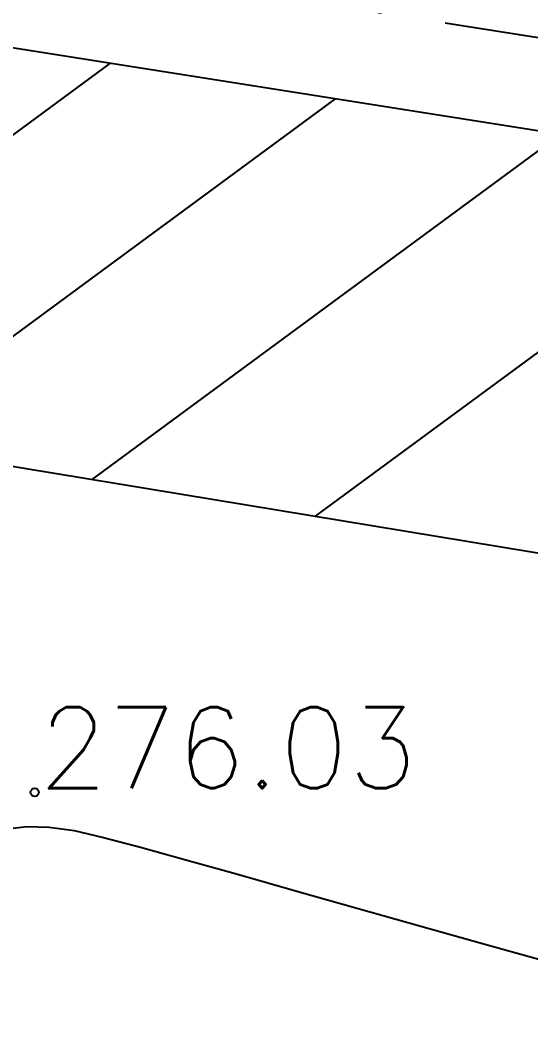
# Model space of a CAD drawing. Extents: x 524954 to 526204, y 9523489 to 9524010.
# Drawn here: x 525813.97 to 525820.27, y 9523689.06 to 9523701.5 of the extents above; entities that cross this region are included whole.
import ezdxf

# ---------------------------------------------------------------- set-up
doc = ezdxf.new("R2010")
doc.units = 0
doc.header["$PDMODE"] = 33
doc.header["$PDSIZE"] = 0.1
doc.linetypes.add('AXES2', pattern=[28.575, 19.05, -3.175, 3.175, -3.175])
for name, color, linetype in [('Axe_Piste', 3, 'AXES2'), ('Bati', 6, 'Continuous'), ('Bati_H', 1, 'Continuous'), ('CN_02_00', 4, 'Continuous'), ('TopoAlt', 3, 'Continuous'), ('TOPOJIS', 7, 'Continuous')]:
    doc.layers.add(name, color=color, linetype=linetype)
doc.styles.add('Simplex 1.0', font='Simplex.shx', dxfattribs={"width": 0.99, "height": 1})

# ---------------------------------------------------------------- blocks, each defined once
blk = doc.blocks.new('TCPOINT M')
at = {"color": 0}
blk.add_point((0, 0), dxfattribs=at)
at = {"layer": 'TopoAlt', "style": 'Simplex 1.0', "width": 0.99}
blk.add_attdef('ALT', (0.15, 0.15), '', height=1, dxfattribs=at)

msp = doc.modelspace()

# ---------------------------------------------------------------- hatches: boundary and pattern name
at = {"layer": 'Bati_H'}
h = msp.add_hatch(dxfattribs=at)
h.set_pattern_fill('_U', color=256, scale=2, angle=216.3606, style=0, pattern_type=0)
h.set_pattern_definition([(216.360646028, (0, 0), (1.18573180046, -1.610602402), [])])
h.paths.add_polyline_path([(525825.039, 9523699.398), (525805.188, 9523702.535), (525804.556, 9523697.534), (525824.219, 9523694.292)])

# ---------------------------------------------------------------- linework, layer by layer
at = {"layer": 'Axe_Piste', "ltscale": 0.25, "flags": 128}
msp.add_lwpolyline([(525613.228, 9523720.669), (525626.827, 9523720.401), (525643.945, 9523719.587), (525674.498, 9523717.677), (525731.479, 9523713.01), (525740.572, 9523711.637), (525777.063, 9523706.435), (525784.098, 9523706.94), (525827.588, 9523700.163)], dxfattribs=at)
at = {"layer": 'Bati', "flags": 128}
msp.add_lwpolyline([(525825.039, 9523699.398), (525805.188, 9523702.535), (525804.556, 9523697.534), (525804.556, 9523697.534), (525824.219, 9523694.292)], close=True, dxfattribs=at)
at = {"layer": 'CN_02_00', "elevation": 276, "flags": 128}
msp.add_lwpolyline([(525813.776, 9523691.52), (525814.049, 9523691.553), (525814.324, 9523691.547), (525814.63, 9523691.502), (525814.996, 9523691.419), (525815.449, 9523691.299), (525816.01, 9523691.143), (525816.663, 9523690.96), (525817.38, 9523690.756), (525818.138, 9523690.541), (525818.91, 9523690.323), (525819.672, 9523690.11), (525820.397, 9523689.91), (525821.061, 9523689.732), (525821.643, 9523689.582), (525822.152, 9523689.456), (525822.6, 9523689.35), (525823, 9523689.259), (525823.365, 9523689.179), (525823.71, 9523689.103), (525824.047, 9523689.028)], dxfattribs=at)

# ---------------------------------------------------------------- block references
at = {"layer": 'TOPOJIS'}
ref = msp.add_blockref('TCPOINT M', (525814.145, 9523691.975, 276.03), dxfattribs=at)
ref.add_attrib('ALT', '276.03', (525814.195, 9523692.025, 276.03), dxfattribs={"layer": 'TopoAlt', "height": 1, "style": 'Simplex 1.0', "width": 0.99})

doc.saveas('drawing.dxf')
